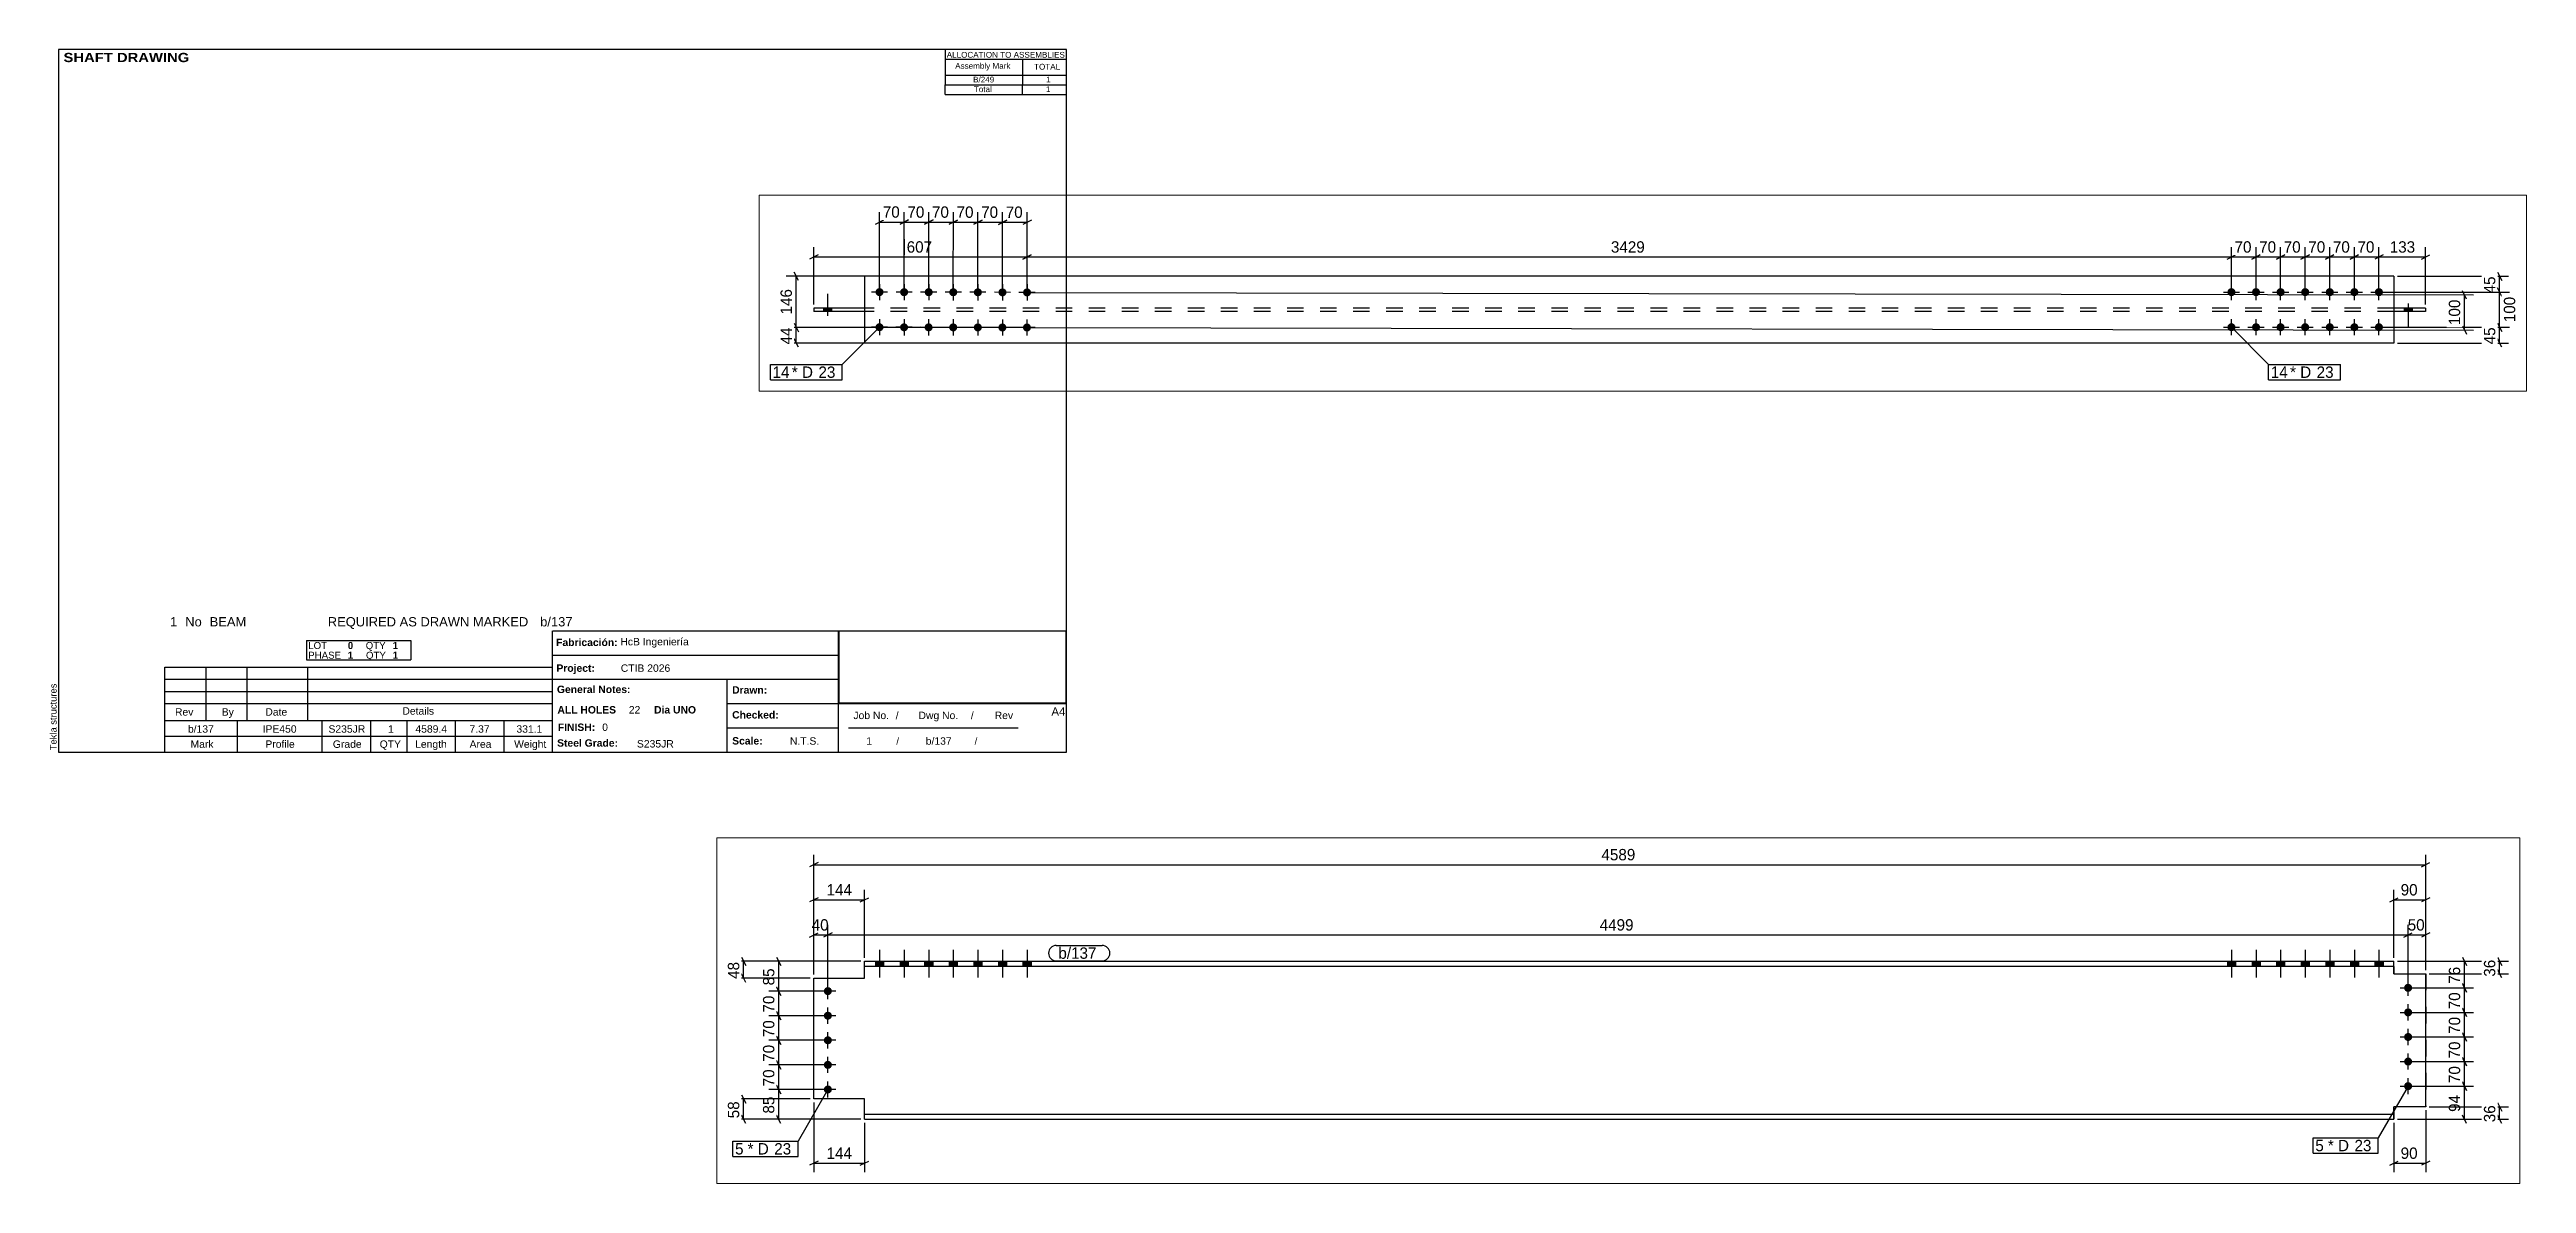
# Paper-space layout 'Layout1' of a CAD drawing. Header units: millimetres. Extents: x 2 to 708, y -118 to 205.
# The model-space entities are those that its viewports show. They can reach past a viewport. Long polylines and large blocks are cut down to what shows.
import ezdxf

# ---------------------------------------------------------------- set-up
doc = ezdxf.new("R2010")
doc.units = ezdxf.units.MM
doc.linetypes.add('DXK_LINE_DOT4', pattern=[0.9408, 0.4704, -0.4704])
doc.layers.add('Viewport layer', color=7, linetype='Continuous', plot=False)
doc.styles.add('Arial', font='ARIAL.TTF', dxfattribs={"height": 0.2})
doc.styles.add('Arial Black', font='ARIBLK.TTF', dxfattribs={"height": 0.2})
doc.styles.add('Arial Bold', font='ARIALBD.TTF', dxfattribs={"height": 0.2})
doc.styles.add('Comic Sans MS', font='COMIC.TTF', dxfattribs={"height": 0.2})

msp = doc.modelspace()

# ---------------------------------------------------------------- hatches: boundary and pattern name
at = {"linetype": 'Continuous'}
for points in [[(10483.8, 618), (10506.8, 618), (10506.8, 632.6), (10483.8, 632.6)], [(10483.9, 618), (10506.9, 618), (10506.9, 632.6), (10483.9, 632.6)], [(10553.8, 618), (10576.8, 618), (10576.8, 632.6), (10553.8, 632.6)], [(10553.9, 618), (10576.9, 618), (10576.9, 632.6), (10553.9, 632.6)], [(10623.8, 618), (10646.8, 618), (10646.8, 632.6), (10623.8, 632.6)], [(10623.9, 618), (10646.9, 618), (10646.9, 632.6), (10623.9, 632.6)], [(10693.8, 618), (10716.8, 618), (10716.8, 632.6), (10693.8, 632.6)], [(10693.9, 618), (10716.9, 618), (10716.9, 632.6), (10693.9, 632.6)], [(10763.8, 618), (10786.8, 618), (10786.8, 632.6), (10763.8, 632.6)], [(10763.9, 618), (10786.9, 618), (10786.9, 632.6), (10763.9, 632.6)], [(10833.8, 618), (10856.8, 618), (10856.8, 632.6), (10833.8, 632.6)], [(10833.9, 618), (10856.9, 618), (10856.9, 632.6), (10833.9, 632.6)], [(10903.8, 618), (10926.8, 618), (10926.8, 632.6), (10903.8, 632.6)], [(10903.9, 618), (10926.9, 618), (10926.9, 632.6), (10903.9, 632.6)], [(14356.2, 632.6), (14333.2, 632.6), (14333.2, 618), (14356.2, 618)], [(14356.2, 632.6), (14333.2, 632.6), (14333.2, 618), (14356.2, 618)], [(14426.2, 632.6), (14403.2, 632.6), (14403.2, 618), (14426.2, 618)], [(14426.2, 632.6), (14403.2, 632.6), (14403.2, 618), (14426.2, 618)], [(14496.2, 632.6), (14473.2, 632.6), (14473.2, 618), (14496.2, 618)], [(14496.2, 632.6), (14473.2, 632.6), (14473.2, 618), (14496.2, 618)], [(14566.2, 632.6), (14543.2, 632.6), (14543.2, 618), (14566.2, 618)], [(14566.2, 632.6), (14543.2, 632.6), (14543.2, 618), (14566.2, 618)], [(14636.2, 632.6), (14613.2, 632.6), (14613.2, 618), (14636.2, 618)], [(14636.2, 632.6), (14613.2, 632.6), (14613.2, 618), (14636.2, 618)], [(14706.2, 632.6), (14683.2, 632.6), (14683.2, 618), (14706.2, 618)], [(14706.2, 632.6), (14683.2, 632.6), (14683.2, 618), (14706.2, 618)], [(14776.2, 632.6), (14753.2, 632.6), (14753.2, 618), (14776.2, 618)], [(14776.2, 632.6), (14753.2, 632.6), (14753.2, 618), (14776.2, 618)], [(14836.2, 557, -1), (14859.2, 557, -1)], [(10336.8, 547.6, -1), (10359.8, 547.6, -1)], [(14836.2, 487, -1), (14859.2, 487, -1)], [(10336.8, 477.6, -1), (10359.8, 477.6, -1)], [(14836.2, 417, -1), (14859.2, 417, -1)], [(10336.8, 407.6, -1), (10359.8, 407.6, -1)], [(14836.2, 347, -1), (14859.2, 347, -1)], [(342.6, 270.6, -1), (342.7, 293.6, -1)], [(412.6, 270.4, -1), (412.7, 293.4, -1)], [(482.6, 270.3, -1), (482.7, 293.3, -1)], [(552.6, 270.2, -1), (552.7, 293.2, -1)], [(622.6, 270.1, -1), (622.7, 293.1, -1)], [(692.6, 269.9, -1), (692.7, 292.9, -1)], [(762.6, 269.8, -1), (762.7, 292.8, -1)], [(4191.9, 293.6, -1), (4191.9, 270.6, -1)], [(4261.9, 293.6, -1), (4261.9, 270.6, -1)], [(4331.9, 293.6, -1), (4331.9, 270.6, -1)], [(4401.9, 293.6, -1), (4401.9, 270.6, -1)], [(4471.9, 293.6, -1), (4471.9, 270.6, -1)], [(4541.9, 293.6, -1), (4541.9, 270.6, -1)], [(4611.9, 293.6, -1), (4611.9, 270.6, -1)], [(10336.8, 337.6, -1), (10359.8, 337.6, -1)], [(14836.2, 277, -1), (14859.2, 277, -1)], [(207, 236.8), (184, 236.8), (184, 227.4), (207, 227.4)], [(207, 236.8), (184, 236.8), (184, 227.4), (207, 227.4)], [(207, 236.8), (184, 236.8), (184, 227.4), (207, 227.4)], [(207, 236.8), (184, 236.8), (184, 227.4), (207, 227.4)], [(207, 236.8), (184, 236.8), (184, 227.4), (207, 227.4)], [(4683.4, 227.4), (4706.4, 227.4), (4706.4, 236.8), (4683.4, 236.8)], [(4683.4, 227.4), (4706.4, 227.4), (4706.4, 236.8), (4683.4, 236.8)], [(4683.4, 227.4), (4706.4, 227.4), (4706.4, 236.8), (4683.4, 236.8)], [(4683.4, 227.4), (4706.4, 227.4), (4706.4, 236.8), (4683.4, 236.8)], [(4683.4, 227.4), (4706.4, 227.4), (4706.4, 236.8), (4683.4, 236.8)], [(10336.8, 267.6, -1), (10359.8, 267.6, -1)], [(342.4, 170.6, -1), (342.5, 193.6, -1)], [(412.4, 170.4, -1), (412.5, 193.4, -1)], [(482.4, 170.3, -1), (482.5, 193.3, -1)], [(552.4, 170.2, -1), (552.5, 193.2, -1)], [(622.4, 170.1, -1), (622.5, 193.1, -1)], [(692.4, 169.9, -1), (692.5, 192.9, -1)], [(762.4, 169.8, -1), (762.5, 192.8, -1)], [(4191.9, 193.6, -1), (4191.9, 170.6, -1)], [(4261.9, 193.6, -1), (4261.9, 170.6, -1)], [(4331.9, 193.6, -1), (4331.9, 170.6, -1)], [(4401.9, 193.6, -1), (4401.9, 170.6, -1)], [(4471.9, 193.6, -1), (4471.9, 170.6, -1)], [(4541.9, 193.6, -1), (4541.9, 170.6, -1)], [(4611.9, 193.6, -1), (4611.9, 170.6, -1)]]:
    msp.add_hatch(color=3, dxfattribs=at).paths.add_polyline_path(points)

# ---------------------------------------------------------------- linework, layer by layer
at = {"color": 8, "linetype": 'Continuous'}
for p, q in [((10320.3, 913.6), (10296.3, 901.6)), ((10308.3, 907.6), (14897.7, 907.6)), ((14885.7, 901.6), (14909.7, 913.6)), ((10320.3, 813.6), (10296.3, 801.6)), ((10308.3, 807.6), (10452.6, 807.6)), ((10440.6, 801.6), (10464.6, 813.6)), ((10452.6, 642.6), (10452.6, 836)), ((14795.4, 801.6), (14819.4, 813.6)), ((14807.4, 807.6), (14897.7, 807.6)), ((14909.7, 813.6), (14885.7, 801.6)), ((10296.3, 701.6), (10320.3, 713.6)), ((10308.3, 594.6), (10308.3, 736)), ((10308.3, 707.6), (10348.3, 707.6)), ((10360.3, 713.6), (10336.3, 701.6)), ((10348.3, 557.6), (10348.3, 736)), ((14835.7, 701.6), (14859.7, 713.6)), ((14847.7, 567), (14847.7, 736)), ((14847.7, 707.6), (14897.7, 707.6)), ((14909.7, 713.6), (14885.7, 701.6)), ((14897.7, 607), (14897.7, 736)), ((10102.3, 644.6), (10114.3, 620.6)), ((10202.3, 644.6), (10214.3, 620.6)), ((15002.3, 644.6), (15014.3, 620.6)), ((15102.3, 644.6), (15114.3, 620.6)), ((10114.3, 572.6), (10102.3, 596.6)), ((10108.3, 584.6), (10108.3, 632.6)), ((10442.6, 632.6), (10179.9, 632.6)), ((10208.3, 547.6), (10208.3, 632.6)), ((14817.4, 632.6), (15033.9, 632.6)), ((15014.3, 545), (15002.3, 569)), ((15008.3, 557), (15008.3, 632.6)), ((15114.3, 585), (15102.3, 609)), ((15108.3, 597), (15108.3, 632.6)), ((342.7, 292.1), (343, 510.1)), ((552.7, 291.7), (553, 509.8)), ((622.7, 291.6), (623, 509.6)), ((692.7, 291.4), (693, 509.5)), ((762.7, 291.3), (763, 509.4)), ((10338.3, 547.6), (10179.9, 547.6)), ((10214.3, 535.6), (10202.3, 559.6)), ((14857.7, 557), (15033.9, 557)), ((15014.3, 475), (15002.3, 499)), ((331, 475.8), (355, 487.7)), ((401, 475.6), (425, 487.6)), ((471, 475.5), (495, 487.5)), ((541, 475.4), (565, 487.3)), ((611, 475.3), (635, 487.2)), ((681, 475.1), (705, 487.1)), ((693, 481.1), (763, 481)), ((775, 487), (751, 475)), ((10338.3, 477.6), (10179.9, 477.6)), ((10214.3, 465.6), (10202.3, 489.6)), ((14857.7, 487), (15033.9, 487)), ((15014.3, 405), (15002.3, 429)), ((167.5, 388.1), (143.5, 376.1)), ((155.5, 246.8), (155.5, 410.5)), ((155.5, 382.1), (762.6, 382.1)), ((774.6, 388.1), (750.6, 376.1)), ((750.6, 376.1), (774.6, 388.1)), ((762.6, 291.3), (762.6, 410.5)), ((762.6, 291.3), (762.6, 410.5)), ((762.6, 382.1), (4191.9, 382.1)), ((4179.9, 376.1), (4203.9, 388.1)), ((4179.9, 376.1), (4203.9, 388.1)), ((4191.9, 292.1), (4191.9, 410.5)), ((4191.9, 292.1), (4191.9, 410.5)), ((4249.9, 376.1), (4273.9, 388.1)), ((4261.9, 292.1), (4261.9, 410.5)), ((4319.9, 376.1), (4343.9, 388.1)), ((4331.9, 292.1), (4331.9, 410.5)), ((4389.9, 376.1), (4413.9, 388.1)), ((4401.9, 292.1), (4401.9, 410.5)), ((4459.9, 376.1), (4483.9, 388.1)), ((4471.9, 292.1), (4471.9, 410.5)), ((4529.9, 376.1), (4553.9, 388.1)), ((4541.9, 292.1), (4541.9, 410.5)), ((4623.9, 388.1), (4599.9, 376.1)), ((4611.9, 292.1), (4611.9, 410.5)), ((4611.9, 382.1), (4744.9, 382.1)), ((4732.9, 376.1), (4756.9, 388.1)), ((4744.9, 246.8), (4744.9, 410.5)), ((10338.3, 407.6), (10179.9, 407.6)), ((10214.3, 395.6), (10202.3, 419.6)), ((14857.7, 417), (15033.9, 417)), ((15014.3, 335), (15002.3, 359)), ((752.5, 327.1), (77.1, 327.1)), ((111.5, 315.1), (99.5, 339.1)), ((105.5, 181.3), (105.5, 327.1)), ((4664.6, 327.1), (4981.1, 327.1)), ((4861.5, 262), (4849.6, 286)), ((4949.5, 339.1), (4961.5, 315.1)), ((4961.5, 270.1), (4949.5, 294.1)), ((4955.5, 282.1), (4955.5, 327.1)), ((10338.3, 337.6), (10179.9, 337.6)), ((10214.3, 325.6), (10202.3, 349.6)), ((14857.7, 347), (15033.9, 347)), ((15014.3, 265), (15002.3, 289)), ((4621.9, 282.1), (4981.1, 282.1)), ((4855.4, 174), (4855.6, 274)), ((10102.3, 252.6), (10114.3, 228.6)), ((10108.3, 182.6), (10108.3, 240.6)), ((10338.3, 267.6), (10179.9, 267.6)), ((10214.3, 255.6), (10202.3, 279.6)), ((10308.3, 230.6), (10308.3, 32)), ((14857.7, 277), (15033.9, 277)), ((15102.3, 230.2), (15114.3, 206.2)), ((15108.3, 182.6), (15108.3, 218.2)), ((752.5, 181.3), (77.1, 181.3)), ((99.5, 193.3), (111.5, 169.3)), ((111.5, 125.1), (99.5, 149.1)), ((4621.9, 182.1), (4983.9, 182.1)), ((4849.4, 186), (4861.4, 162)), ((4949.5, 194.1), (4961.5, 170.1)), ((4961.5, 125.1), (4949.5, 149.1)), ((10114.3, 170.6), (10102.3, 194.6)), ((10442.6, 182.6), (10179.9, 182.6)), ((10214.3, 170.6), (10202.3, 194.6)), ((10452.6, 172.6), (10452.6, 32)), ((14807.4, 172.6), (14807.4, 32)), ((14817.4, 182.6), (15033.9, 182.6)), ((14897.7, 208.2), (14897.7, 32)), ((15014.3, 170.6), (15002.3, 194.6)), ((15114.3, 170.6), (15102.3, 194.6)), ((752.5, 137.1), (77.1, 137.1)), ((4664.6, 137.1), (4981.1, 137.1)), ((10320.3, 63.6), (10296.3, 51.6)), ((10308.3, 57.6), (10452.6, 57.6)), ((10440.6, 51.6), (10464.6, 63.6)), ((14795.4, 51.6), (14819.4, 63.6)), ((14807.4, 57.6), (14897.7, 57.6)), ((14909.7, 63.6), (14885.7, 51.6))]:
    msp.add_line(p, q, dxfattribs=at)
at = {"color": 3, "linetype": 'Continuous'}
for p, q in [((10495.3, 664.8), (10495.3, 586.6)), ((10495.4, 664.8), (10495.4, 586.6)), ((10565.3, 664.8), (10565.3, 586.6)), ((10565.4, 664.8), (10565.4, 586.6)), ((10635.3, 664.8), (10635.3, 586.6)), ((10635.4, 664.8), (10635.4, 586.6)), ((10705.3, 664.8), (10705.3, 586.6)), ((10705.4, 664.8), (10705.4, 586.6)), ((10775.3, 664.8), (10775.3, 586.6)), ((10775.4, 664.8), (10775.4, 586.6)), ((10845.3, 664.8), (10845.3, 586.6)), ((10845.4, 664.8), (10845.4, 586.6)), ((10915.3, 664.8), (10915.3, 586.6)), ((10915.4, 664.8), (10915.4, 586.6)), ((14344.7, 664.8), (14344.7, 586.6)), ((14344.7, 664.8), (14344.7, 586.6)), ((14414.7, 664.8), (14414.7, 586.6)), ((14414.7, 664.8), (14414.7, 586.6)), ((14484.7, 664.8), (14484.7, 586.6)), ((14484.7, 664.8), (14484.7, 586.6)), ((14554.7, 664.8), (14554.7, 586.6)), ((14554.7, 664.8), (14554.7, 586.6)), ((14624.7, 664.8), (14624.7, 586.6)), ((14624.7, 664.8), (14624.7, 586.6)), ((14694.7, 664.8), (14694.7, 586.6)), ((14694.7, 664.8), (14694.7, 586.6)), ((14764.7, 664.8), (14764.7, 586.6)), ((14764.7, 664.8), (14764.7, 586.6)), ((10348.3, 524.6), (10348.3, 570.6)), ((10483.8, 632.6), (10483.8, 618)), ((10483.9, 632.6), (10483.9, 618)), ((10506.8, 632.6), (10506.8, 618)), ((10506.9, 632.6), (10506.9, 618)), ((10553.8, 632.6), (10553.8, 618)), ((10553.9, 632.6), (10553.9, 618)), ((10576.8, 632.6), (10576.8, 618)), ((10576.9, 632.6), (10576.9, 618)), ((10623.8, 632.6), (10623.8, 618)), ((10623.9, 632.6), (10623.9, 618)), ((10646.8, 632.6), (10646.8, 618)), ((10646.9, 632.6), (10646.9, 618)), ((10693.8, 632.6), (10693.8, 618)), ((10693.9, 632.6), (10693.9, 618)), ((10716.8, 632.6), (10716.8, 618)), ((10716.9, 632.6), (10716.9, 618)), ((10763.8, 632.6), (10763.8, 618)), ((10763.9, 632.6), (10763.9, 618)), ((10786.8, 632.6), (10786.8, 618)), ((10786.9, 632.6), (10786.9, 618)), ((10833.8, 632.6), (10833.8, 618)), ((10833.9, 632.6), (10833.9, 618)), ((10856.8, 632.6), (10856.8, 618)), ((10856.9, 632.6), (10856.9, 618)), ((10903.8, 632.6), (10903.8, 618)), ((10903.9, 632.6), (10903.9, 618)), ((10926.8, 632.6), (10926.8, 618)), ((10926.9, 632.6), (10926.9, 618)), ((14333.2, 632.6), (14333.2, 618)), ((14333.2, 632.6), (14333.2, 618)), ((14356.2, 632.6), (14356.2, 618)), ((14356.2, 632.6), (14356.2, 618)), ((14403.2, 632.6), (14403.2, 618)), ((14403.2, 632.6), (14403.2, 618)), ((14426.2, 632.6), (14426.2, 618)), ((14426.2, 632.6), (14426.2, 618)), ((14473.2, 632.6), (14473.2, 618)), ((14473.2, 632.6), (14473.2, 618)), ((14496.2, 632.6), (14496.2, 618)), ((14496.2, 632.6), (14496.2, 618)), ((14543.2, 632.6), (14543.2, 618)), ((14543.2, 632.6), (14543.2, 618)), ((14566.2, 632.6), (14566.2, 618)), ((14566.2, 632.6), (14566.2, 618)), ((14613.2, 632.6), (14613.2, 618)), ((14613.2, 632.6), (14613.2, 618)), ((14636.2, 632.6), (14636.2, 618)), ((14636.2, 632.6), (14636.2, 618)), ((14683.2, 632.6), (14683.2, 618)), ((14683.2, 632.6), (14683.2, 618)), ((14706.2, 632.6), (14706.2, 618)), ((14706.2, 632.6), (14706.2, 618)), ((14753.2, 632.6), (14753.2, 618)), ((14753.2, 632.6), (14753.2, 618)), ((14776.2, 632.6), (14776.2, 618)), ((14776.2, 632.6), (14776.2, 618)), ((14847.7, 534), (14847.7, 580)), ((10371.3, 547.6), (10325.3, 547.6)), ((10348.3, 454.6), (10348.3, 500.6)), ((14824.7, 557), (14870.7, 557)), ((14847.7, 464), (14847.7, 510)), ((10371.3, 477.6), (10325.3, 477.6)), ((10348.3, 384.6), (10348.3, 430.6)), ((14824.7, 487), (14870.7, 487)), ((14847.7, 394), (14847.7, 440)), ((10371.3, 407.6), (10325.3, 407.6)), ((10348.3, 314.6), (10348.3, 360.6)), ((14824.7, 417), (14870.7, 417)), ((14847.7, 324), (14847.7, 370)), ((365.6, 282), (319.6, 282.1)), ((342.7, 305.1), (342.6, 259.1)), ((412.7, 304.9), (412.6, 258.9)), ((482.7, 304.8), (482.6, 258.8)), ((552.7, 304.7), (552.6, 258.7)), ((622.7, 304.6), (622.6, 258.6)), ((692.7, 304.4), (692.6, 258.4)), ((762.7, 304.3), (762.6, 258.3)), ((4191.9, 259.1), (4191.9, 305.1)), ((4261.9, 259.1), (4261.9, 305.1)), ((4331.9, 259.1), (4331.9, 305.1)), ((4401.9, 259.1), (4401.9, 305.1)), ((4471.9, 259.1), (4471.9, 305.1)), ((4541.9, 259.1), (4541.9, 305.1)), ((4611.9, 259.1), (4611.9, 305.1)), ((10371.3, 337.6), (10325.3, 337.6)), ((10348.3, 244.6), (10348.3, 290.6)), ((14824.7, 347), (14870.7, 347)), ((14847.7, 254), (14847.7, 300)), ((184, 227.4), (184, 236.8)), ((184, 227.4), (184, 236.8)), ((184, 227.4), (184, 236.8)), ((184, 227.4), (184, 236.8)), ((184, 227.4), (184, 236.8)), ((195.5, 214.2), (195.5, 277.4)), ((195.5, 214.2), (195.5, 277.4)), ((195.5, 214.2), (195.5, 277.4)), ((195.5, 214.2), (195.5, 277.4)), ((195.5, 214.2), (195.5, 277.4)), ((207, 227.4), (207, 236.8)), ((207, 227.4), (207, 236.8)), ((207, 227.4), (207, 236.8)), ((207, 227.4), (207, 236.8)), ((207, 227.4), (207, 236.8)), ((435.6, 281.9), (389.6, 282)), ((505.6, 281.8), (459.6, 281.9)), ((575.6, 281.7), (529.6, 281.7)), ((645.6, 281.5), (599.6, 281.6)), ((715.6, 281.4), (669.6, 281.5)), ((785.6, 281.3), (739.6, 281.4)), ((4168.9, 282.1), (4214.9, 282.1)), ((4238.9, 282.1), (4284.9, 282.1)), ((4308.9, 282.1), (4354.9, 282.1)), ((4378.9, 282.1), (4424.9, 282.1)), ((4448.9, 282.1), (4494.9, 282.1)), ((4518.9, 282.1), (4564.9, 282.1)), ((4588.9, 282.1), (4634.9, 282.1)), ((4683.4, 236.8), (4683.4, 227.4)), ((4683.4, 236.8), (4683.4, 227.4)), ((4683.4, 236.8), (4683.4, 227.4)), ((4683.4, 236.8), (4683.4, 227.4)), ((4683.4, 236.8), (4683.4, 227.4)), ((4694.9, 250), (4694.9, 181.8)), ((4694.9, 250), (4694.9, 181.8)), ((4694.9, 250), (4694.9, 181.8)), ((4694.9, 250), (4694.9, 181.8)), ((4694.9, 250), (4694.9, 181.8)), ((4706.4, 236.8), (4706.4, 227.4)), ((4706.4, 236.8), (4706.4, 227.4)), ((4706.4, 236.8), (4706.4, 227.4)), ((4706.4, 236.8), (4706.4, 227.4)), ((4706.4, 236.8), (4706.4, 227.4)), ((10371.3, 267.6), (10325.3, 267.6)), ((14824.7, 277), (14870.7, 277)), ((365.5, 182), (319.5, 182.1)), ((342.5, 205.1), (342.4, 159.1)), ((435.5, 181.9), (389.5, 182)), ((412.5, 204.9), (412.4, 158.9)), ((505.5, 181.8), (459.5, 181.9)), ((482.5, 204.8), (482.4, 158.8)), ((575.5, 181.7), (529.5, 181.7)), ((552.5, 204.7), (552.4, 158.7)), ((645.5, 181.5), (599.5, 181.6)), ((622.5, 204.6), (622.4, 158.6)), ((715.5, 181.4), (669.5, 181.5)), ((692.5, 204.4), (692.4, 158.4)), ((785.5, 181.3), (739.5, 181.4)), ((762.5, 204.3), (762.4, 158.3)), ((4168.9, 182.1), (4214.9, 182.1)), ((4191.9, 159.1), (4191.9, 205.1)), ((4238.9, 182.1), (4284.9, 182.1)), ((4261.9, 159.1), (4261.9, 205.1)), ((4308.9, 182.1), (4354.9, 182.1)), ((4331.9, 159.1), (4331.9, 205.1)), ((4378.9, 182.1), (4424.9, 182.1)), ((4401.9, 159.1), (4401.9, 205.1)), ((4448.9, 182.1), (4494.9, 182.1)), ((4471.9, 159.1), (4471.9, 205.1)), ((4518.9, 182.1), (4564.9, 182.1)), ((4541.9, 159.1), (4541.9, 205.1)), ((4588.9, 182.1), (4634.9, 182.1)), ((4611.9, 159.1), (4611.9, 205.1))]:
    msp.add_line(p, q, dxfattribs=at)
at = {"color": 7, "linetype": 'Continuous'}
for p, q in [((10308.3, 240.6), (10308.3, 584.6)), ((10308.3, 584.6), (10452.6, 584.6)), ((10452.6, 618), (10452.6, 632.6)), ((10452.6, 632.6), (14807.4, 632.6)), ((10452.6, 584.6), (10452.6, 618)), ((14807.4, 618), (10452.6, 618)), ((14807.4, 618), (14807.4, 632.6)), ((14807.4, 597), (14807.4, 618)), ((14807.4, 618), (14807.4, 618)), ((14807.4, 597), (14897.7, 597)), ((14897.7, 218.2), (14897.7, 597)), ((4654.6, 327.1), (299.8, 327.1)), ((299.8, 327.1), (299.8, 137.1)), ((4654.6, 327.1), (4654.6, 137.1)), ((155.5, 236.8), (155.5, 227.4)), ((299.8, 236.8), (155.5, 236.8)), ((299.8, 227.4), (155.5, 227.4)), ((4744.9, 236.8), (4654.6, 236.8)), ((4744.9, 227.4), (4654.6, 227.4)), ((4744.9, 236.8), (4744.9, 227.4)), ((10452.6, 240.6), (10308.3, 240.6)), ((10452.6, 197.2), (10452.6, 240.6)), ((14807.4, 197.2), (14807.4, 218.2)), ((14897.7, 218.2), (14807.4, 218.2)), ((10452.6, 182.6), (10452.6, 197.2)), ((10452.6, 197.2), (14807.4, 197.2)), ((10452.6, 182.6), (14807.4, 182.6)), ((14807.4, 182.6), (14807.4, 197.2)), ((14807.4, 182.6), (14807.4, 182.6)), ((4654.6, 137.1), (299.8, 137.1))]:
    msp.add_line(p, q, dxfattribs=at)
at = {"color": 7, "linetype": 'DXK_LINE_DOT4'}
for p, q in [((10308.3, 240.6), (10308.3, 584.6)), ((10452.6, 618), (10452.6, 632.6)), ((10452.6, 584.6), (10452.6, 618)), ((14807.4, 618), (14807.4, 632.6)), ((14807.4, 618), (14807.4, 597)), ((14807.4, 618), (14807.4, 618)), ((14807.4, 618), (14807.4, 618)), ((14807.4, 618), (14807.4, 618)), ((14897.7, 597), (14897.7, 218.2)), ((4654.6, 236.8), (299.8, 236.8)), ((4654.6, 227.4), (299.8, 227.4)), ((10452.6, 197.2), (10452.6, 240.6)), ((14807.4, 218.2), (14807.4, 197.2)), ((10452.6, 182.6), (10452.6, 197.2)), ((14807.4, 197.2), (14807.4, 197.2)), ((14807.4, 197.2), (14807.4, 182.6)), ((14807.4, 182.6), (14807.4, 182.6))]:
    msp.add_line(p, q, dxfattribs=at)

# ---------------------------------------------------------------- wipeouts: each hides what was drawn before it
at = {"color": 0}
for points in [[(10110.2, 82.4), (10110.2, 114.4), (10084.1, 114.4), (10084.1, 82.4)], [(14609.6, 91.8), (14609.6, 123.8), (14583.5, 123.8), (14583.5, 91.8)], [(83.3, 38), (83.3, 70), (38, 70), (38, 38)], [(4349.2, 38), (4349.2, 70), (4303.9, 70), (4303.9, 38)]]:
    msp.add_wipeout(points, dxfattribs=at)

# ---------------------------------------------------------------- next in the draw order: wipeouts: each hides what was drawn before it
for points in [[(12661.5, 913.6), (12661.5, 958.4), (12544.5, 958.4), (12544.5, 913.6)], [(10360.7, 713.6), (10360.7, 758.4), (10295.8, 758.4), (10295.8, 713.6)], [(14905.2, 713.6), (14905.2, 758.4), (14840.2, 758.4), (14840.2, 713.6)], [(11123.1, 639.6), (11123.1, 671.6), (11004.6, 671.6), (11004.6, 639.6)], [(10202.3, 622.6), (10157.5, 622.6), (10157.5, 557.6), (10202.3, 557.6)], [(15002.3, 627.3), (14957.5, 627.3), (14957.5, 562.3), (15002.3, 562.3)], [(760.5, 487), (760.5, 531.8), (695.6, 531.9), (695.5, 487.1)], [(504.6, 388.1), (504.6, 432.9), (413.6, 432.9), (413.6, 388.1)], [(2535.8, 388.1), (2535.8, 432.9), (2418.7, 432.9), (2418.7, 388.1)], [(4720.4, 388.1), (4720.4, 432.9), (4636.3, 432.9), (4636.3, 388.1)], [(99.5, 296.3), (54.7, 296.3), (54.7, 212.1), (99.5, 212.1)], [(4949.5, 337), (4904.7, 337), (4904.7, 272.1), (4949.5, 272.1)], [(10110.2, 82.4), (10110.2, 114.4), (10084.1, 114.4), (10084.1, 82.4)], [(10422.5, 63.6), (10422.5, 108.4), (10338.3, 108.4), (10338.3, 63.6)], [(14609.6, 91.8), (14609.6, 123.8), (14583.5, 123.8), (14583.5, 91.8)], [(14885, 63.6), (14885, 108.4), (14820.1, 108.4), (14820.1, 63.6)], [(83.3, 38), (83.3, 70), (38, 70), (38, 38)], [(4349.2, 38), (4349.2, 70), (4303.9, 70), (4303.9, 38)]]:
    msp.add_wipeout(points, dxfattribs=at)

# ---------------------------------------------------------------- next in the draw order: linework, layer by layer
at = {"color": 8, "linetype": 'Continuous'}
for p, q in [((10308.3, 594.6), (10308.3, 836)), ((14807.4, 642.6), (14807.4, 836)), ((14897.7, 607), (14897.7, 836)), ((10360.3, 713.6), (10336.3, 701.6)), ((10348.3, 557.6), (10348.3, 736)), ((10348.3, 707.6), (14847.7, 707.6)), ((14835.7, 701.6), (14859.7, 713.6)), ((14847.7, 567), (14847.7, 736)), ((10442.6, 632.6), (10079.9, 632.6)), ((10298.3, 584.6), (10079.9, 584.6)), ((14817.4, 632.6), (15133.9, 632.6)), ((14907.7, 597), (15133.9, 597)), ((15002.3, 569), (15014.3, 545)), ((412.7, 291.9), (413, 510)), ((482.7, 291.8), (483, 509.9)), ((692.7, 291.4), (693, 509.5)), ((10338.3, 547.6), (10179.9, 547.6)), ((10202.3, 559.6), (10214.3, 535.6)), ((10208.3, 477.6), (10208.3, 547.6)), ((14857.7, 557), (15033.9, 557)), ((15008.3, 487), (15008.3, 557)), ((623, 481.2), (693, 481.1)), ((705, 487.1), (681, 475.1)), ((4541.9, 382.1), (4611.9, 382.1)), ((4623.9, 388.1), (4599.9, 376.1)), ((4611.9, 292.1), (4611.9, 410.5)), ((4961.5, 270.1), (4949.5, 294.1)), ((772.6, 281.3), (4881.2, 274)), ((4621.9, 282.1), (4983.9, 282.1)), ((4955.5, 182.1), (4955.5, 282.1)), ((752.5, 181.3), (77.1, 181.3)), ((99.5, 193.3), (111.5, 169.3)), ((105.5, 137.1), (105.5, 181.3))]:
    msp.add_line(p, q, dxfattribs=at)
at = {"color": 7, "linetype": 'Continuous'}
for p, q in [((4191.9, 182.1), (4297.9, 76)), ((32, 32), (32, 76)), ((4297.9, 32), (4297.9, 76)), ((10078.1, 76.4), (10078.1, 120.4)), ((14577.5, 85.8), (14577.5, 129.8))]:
    msp.add_line(p, q, dxfattribs=at)

# ---------------------------------------------------------------- next in the draw order: texts
at = {"color": 3, "style": 'Comic Sans MS'}
for s, p in [('4589', (12550.9, 920)), ('40', (10302.2, 720)), ('50', (14846.6, 720)), ('607', (420, 394.5)), ('3429', (2425.1, 394.5)), ('133', (4642.7, 394.5)), ('144', (10344.7, 70)), ('90', (14826.5, 70))]:
    msp.add_text(s, height=32.38, dxfattribs=at).set_placement(p)
for s, rotation, p in [('85', 90.00021, (10195.9, 564)), ('76', 90.00021, (14995.9, 568.7)), ('70', -0.10313, (702, 493.5)), ('146', 90.00021, (93.1, 218.5)), ('45', 90.00021, (4943.1, 278.5))]:
    msp.add_text(s, height=32.38, rotation=rotation, dxfattribs=at).set_placement(p)

# ---------------------------------------------------------------- next in the draw order: wipeouts: each hides what was drawn before it
at = {"color": 0}
for points in [[(11123.1, 639.6), (11123.1, 671.6), (11004.6, 671.6), (11004.6, 639.6)], [(10186, 82.4), (10186, 114.4), (10119.8, 114.4), (10119.8, 82.4)], [(14685.4, 91.8), (14685.4, 123.8), (14619.2, 123.8), (14619.2, 91.8)], [(159.1, 38), (159.1, 70), (92.9, 70), (92.9, 38)], [(4425, 38), (4425, 70), (4358.8, 70), (4358.8, 38)]]:
    msp.add_wipeout(points, dxfattribs=at)

# ---------------------------------------------------------------- next in the draw order: linework, layer by layer
at = {"color": 7, "linetype": 'Continuous'}
for p, q in [((10998.6, 677.6), (11129.1, 677.6)), ((10998.6, 633.6), (11129.1, 633.6))]:
    msp.add_line(p, q, dxfattribs=at)
for centre, start, end in [((10998.6, 655.6), 90, 270), ((11129.1, 655.6), 270, 90)]:
    msp.add_arc(centre, 22, start, end, dxfattribs=at)

# ---------------------------------------------------------------- next in the draw order: texts
at = {"color": 3, "style": 'Comic Sans MS'}
msp.add_text('b/137', height=32.38, dxfattribs=at).set_placement((11004.6, 639.6))

# ---------------------------------------------------------------- next in the draw order: wipeouts: each hides what was drawn before it
at = {"color": 0}
for points in [[(10422.5, 813.6), (10422.5, 858.4), (10338.3, 858.4), (10338.3, 813.6)], [(14885, 813.6), (14885, 858.4), (14820.1, 858.4), (14820.1, 813.6)], [(12656.5, 713.6), (12656.5, 758.4), (12539.5, 758.4), (12539.5, 713.6)], [(10102.3, 641.1), (10057.5, 641.1), (10057.5, 576.1), (10102.3, 576.1)], [(15102.3, 647.3), (15057.5, 647.3), (15057.5, 582.3), (15102.3, 582.3)], [(690.5, 487.1), (690.5, 531.9), (625.6, 532), (625.5, 487.2)], [(10202.3, 545.1), (10157.5, 545.1), (10157.5, 480.1), (10202.3, 480.1)], [(15002.3, 554.5), (14957.5, 554.5), (14957.5, 489.5), (15002.3, 489.5)], [(4609.3, 388.1), (4609.3, 432.9), (4544.4, 432.9), (4544.4, 388.1)], [(5006.3, 274.1), (4961.5, 274.1), (4961.5, 190), (5006.3, 190)], [(99.5, 191.7), (54.7, 191.7), (54.7, 126.7), (99.5, 126.7)], [(10186, 82.4), (10186, 114.4), (10119.8, 114.4), (10119.8, 82.4)], [(14685.4, 91.8), (14685.4, 123.8), (14619.2, 123.8), (14619.2, 91.8)], [(159.1, 38), (159.1, 70), (92.9, 70), (92.9, 38)], [(4425, 38), (4425, 70), (4358.8, 70), (4358.8, 38)]]:
    msp.add_wipeout(points, dxfattribs=at)

# ---------------------------------------------------------------- next in the draw order: linework, layer by layer
at = {"color": 8, "linetype": 'Continuous'}
for p, q in [((10308.3, 594.6), (10308.3, 936)), ((14897.7, 607), (14897.7, 936)), ((622.7, 291.6), (623, 509.6)), ((15002.3, 499), (15014.3, 475)), ((553, 481.4), (623, 481.2)), ((635, 487.2), (611, 475.3)), ((10338.3, 477.6), (10179.9, 477.6)), ((10202.3, 489.6), (10214.3, 465.6)), ((10208.3, 407.6), (10208.3, 477.6)), ((14857.7, 487), (15033.9, 487)), ((15008.3, 417), (15008.3, 487)), ((4471.9, 382.1), (4541.9, 382.1)), ((4553.9, 388.1), (4529.9, 376.1)), ((4541.9, 292.1), (4541.9, 410.5)), ((4621.9, 182.1), (4981.1, 182.1)), ((4949.5, 194.1), (4961.5, 170.1)), ((4955.5, 137.1), (4955.5, 182.1))]:
    msp.add_line(p, q, dxfattribs=at)

# ---------------------------------------------------------------- next in the draw order: texts
at = {"color": 3, "style": 'Comic Sans MS'}
for s, height, p in [('144', 32.38, (10344.7, 820)), ('90', 32.38, (14826.5, 820)), ('4499', 32.38, (12545.9, 720)), ('70', 32.38, (4550.8, 394.5)), ('5', 32.4, (10084.1, 82.4)), ('5', 32.4, (14583.5, 91.8)), ('14', 32.38, (38, 38)), ('14', 32.38, (4303.9, 38))]:
    msp.add_text(s, height=height, dxfattribs=at).set_placement(p)
for s, rotation, p in [('36', 90.00021, (15095.9, 588.7)), ('48', 90.00021, (10095.9, 582.5)), ('70', -0.10313, (632, 493.6)), ('70', 90.00021, (10195.9, 486.5)), ('70', 90.00021, (14995.9, 495.9)), ('100', 90.00021, (4999.9, 196.4)), ('44', 90.00021, (93.1, 133.1))]:
    msp.add_text(s, height=32.38, rotation=rotation, dxfattribs=at).set_placement(p)

# ---------------------------------------------------------------- next in the draw order: wipeouts: each hides what was drawn before it
at = {"color": 0}
for points in [[(10247.7, 82.4), (10247.7, 114.4), (10195.6, 114.4), (10195.6, 82.4)], [(14747.1, 91.8), (14747.1, 123.8), (14695, 123.8), (14695, 91.8)], [(220.8, 38), (220.8, 70), (168.7, 70), (168.7, 38)], [(4486.7, 38), (4486.7, 70), (4434.6, 70), (4434.6, 38)]]:
    msp.add_wipeout(points, dxfattribs=at)

# ---------------------------------------------------------------- next in the draw order: wipeouts: each hides what was drawn before it
for points in [[(620.5, 487.2), (620.5, 532), (555.6, 532.2), (555.5, 487.4)], [(4539.3, 388.1), (4539.3, 432.9), (4474.4, 432.9), (4474.4, 388.1)], [(10202.3, 475.1), (10157.5, 475.1), (10157.5, 410.1), (10202.3, 410.1)], [(15002.3, 484.5), (14957.5, 484.5), (14957.5, 419.5), (15002.3, 419.5)], [(4949.5, 192), (4904.7, 192), (4904.7, 127.1), (4949.5, 127.1)], [(10247.7, 82.4), (10247.7, 114.4), (10195.6, 114.4), (10195.6, 82.4)], [(14747.1, 91.8), (14747.1, 123.8), (14695, 123.8), (14695, 91.8)], [(220.8, 38), (220.8, 70), (168.7, 70), (168.7, 38)], [(4486.7, 38), (4486.7, 70), (4434.6, 70), (4434.6, 38)]]:
    msp.add_wipeout(points, dxfattribs=at)

# ---------------------------------------------------------------- next in the draw order: linework, layer by layer
at = {"color": 8, "linetype": 'Continuous'}
for p, q in [((552.7, 291.7), (553, 509.8)), ((483, 481.5), (553, 481.4)), ((565, 487.3), (541, 475.4)), ((15002.3, 429), (15014.3, 405)), ((4401.9, 382.1), (4471.9, 382.1)), ((4483.9, 388.1), (4459.9, 376.1)), ((4471.9, 292.1), (4471.9, 410.5)), ((10338.3, 407.6), (10179.9, 407.6)), ((10202.3, 419.6), (10214.3, 395.6)), ((10208.3, 337.6), (10208.3, 407.6)), ((14857.7, 417), (15033.9, 417)), ((15008.3, 347), (15008.3, 417)), ((772.5, 181.3), (4881, 174))]:
    msp.add_line(p, q, dxfattribs=at)
at = {"color": 7, "linetype": 'Continuous'}
for p, q in [((10348.3, 267.6), (10263.3, 120.4)), ((14847.7, 277), (14762.7, 129.8)), ((342.5, 182.1), (236.4, 76)), ((32, 76), (236.4, 76)), ((236.4, 32), (236.4, 76)), ((4297.9, 76), (4502.3, 76)), ((4502.3, 32), (4502.3, 76)), ((10078.1, 120.4), (10263.3, 120.4)), ((10078.1, 76.4), (10263.3, 76.4)), ((10263.3, 76.4), (10263.3, 120.4)), ((14577.5, 129.8), (14762.7, 129.8)), ((14577.5, 85.8), (14762.7, 85.8)), ((14762.7, 85.8), (14762.7, 129.8)), ((32, 32), (236.4, 32)), ((4297.9, 32), (4502.3, 32))]:
    msp.add_line(p, q, dxfattribs=at)

# ---------------------------------------------------------------- next in the draw order: texts
at = {"color": 3, "style": 'Comic Sans MS'}
for s, rotation, p in [('70', -0.10313, (562, 493.7)), ('70', 90.00021, (10195.9, 416.5)), ('70', 90.00021, (14995.9, 425.9)), ('45', 90.00021, (4943.1, 133.5))]:
    msp.add_text(s, height=32.38, rotation=rotation, dxfattribs=at).set_placement(p)
for s, p in [('70', (4480.8, 394.5)), ('23', (168.7, 38)), ('23', (4434.6, 38)), ('* D', (10119.8, 82.4)), ('23', (10195.6, 82.4)), ('* D', (14619.2, 91.8)), ('23', (14695, 91.8)), ('* D', (92.9, 38)), ('* D', (4358.8, 38))]:
    msp.add_text(s, height=32.38, dxfattribs=at).set_placement(p)

# ---------------------------------------------------------------- next in the draw order: wipeouts: each hides what was drawn before it
at = {"color": 0}
for points in [[(550.5, 487.4), (550.5, 532.2), (485.6, 532.3), (485.5, 487.5)], [(4469.3, 388.1), (4469.3, 432.9), (4404.4, 432.9), (4404.4, 388.1)], [(10202.3, 405.1), (10157.5, 405.1), (10157.5, 340.1), (10202.3, 340.1)], [(15002.3, 414.5), (14957.5, 414.5), (14957.5, 349.5), (15002.3, 349.5)], [(4849.5, 266.1), (4804.7, 266.2), (4804.6, 182), (4849.4, 181.9)]]:
    msp.add_wipeout(points, dxfattribs=at)

# ---------------------------------------------------------------- next in the draw order: linework, layer by layer
at = {"color": 8, "linetype": 'Continuous'}
for p, q in [((482.7, 291.8), (483, 509.9)), ((413, 481.6), (483, 481.5)), ((495, 487.5), (471, 475.5)), ((4331.9, 382.1), (4401.9, 382.1)), ((4413.9, 388.1), (4389.9, 376.1)), ((4401.9, 292.1), (4401.9, 410.5)), ((15002.3, 359), (15014.3, 335)), ((10338.3, 337.6), (10179.9, 337.6)), ((10202.3, 349.6), (10214.3, 325.6)), ((10208.3, 267.6), (10208.3, 337.6)), ((14857.7, 347), (15033.9, 347)), ((15008.3, 277), (15008.3, 347))]:
    msp.add_line(p, q, dxfattribs=at)

# ---------------------------------------------------------------- next in the draw order: texts
at = {"color": 3, "style": 'Comic Sans MS'}
for s, rotation, p in [('70', -0.10313, (492, 493.9)), ('70', 90.00021, (10195.9, 346.5)), ('70', 90.00021, (14995.9, 355.9)), ('100', 89.89708, (4843, 188.4))]:
    msp.add_text(s, height=32.38, rotation=rotation, dxfattribs=at).set_placement(p)
msp.add_text('70', height=32.38, dxfattribs=at).set_placement((4410.8, 394.5))

# ---------------------------------------------------------------- next in the draw order: wipeouts: each hides what was drawn before it
at = {"color": 0}
for points in [[(480.5, 487.5), (480.5, 532.3), (415.6, 532.4), (415.5, 487.6)], [(4399.3, 388.1), (4399.3, 432.9), (4334.4, 432.9), (4334.4, 388.1)], [(10202.3, 335.1), (10157.5, 335.1), (10157.5, 270.1), (10202.3, 270.1)], [(15002.3, 344.5), (14957.5, 344.5), (14957.5, 279.5), (15002.3, 279.5)]]:
    msp.add_wipeout(points, dxfattribs=at)

# ---------------------------------------------------------------- next in the draw order: linework, layer by layer
at = {"color": 8, "linetype": 'Continuous'}
for p, q in [((412.7, 291.9), (413, 510)), ((343, 481.7), (413, 481.6)), ((425, 487.6), (401, 475.6)), ((4261.9, 382.1), (4331.9, 382.1)), ((4343.9, 388.1), (4319.9, 376.1)), ((4331.9, 292.1), (4331.9, 410.5)), ((15002.3, 289), (15014.3, 265)), ((10338.3, 267.6), (10179.9, 267.6)), ((10202.3, 279.6), (10214.3, 255.6)), ((10208.3, 182.6), (10208.3, 267.6)), ((14857.7, 277), (15033.9, 277)), ((15008.3, 182.6), (15008.3, 277))]:
    msp.add_line(p, q, dxfattribs=at)

# ---------------------------------------------------------------- next in the draw order: texts
at = {"color": 3, "style": 'Comic Sans MS'}
for rotation, p in [(-0.10313, (422, 494)), (90.00021, (10195.9, 276.5)), (90.00021, (14995.9, 285.9))]:
    msp.add_text('70', height=32.38, rotation=rotation, dxfattribs=at).set_placement(p)
msp.add_text('70', height=32.38, dxfattribs=at).set_placement((4340.8, 394.5))

# ---------------------------------------------------------------- next in the draw order: wipeouts: each hides what was drawn before it
at = {"color": 0}
for points in [[(410.5, 487.6), (410.5, 532.4), (345.6, 532.5), (345.5, 487.7)], [(4329.3, 388.1), (4329.3, 432.9), (4264.4, 432.9), (4264.4, 388.1)], [(10202.3, 257.6), (10157.5, 257.6), (10157.5, 192.6), (10202.3, 192.6)], [(15002.3, 262.3), (14957.5, 262.3), (14957.5, 197.3), (15002.3, 197.3)]]:
    msp.add_wipeout(points, dxfattribs=at)

# ---------------------------------------------------------------- next in the draw order: linework, layer by layer
at = {"color": 8, "linetype": 'Continuous'}
for p, q in [((4191.9, 382.1), (4261.9, 382.1)), ((4273.9, 388.1), (4249.9, 376.1)), ((4261.9, 292.1), (4261.9, 410.5)), ((10298.3, 240.6), (10079.9, 240.6)), ((14907.7, 218.2), (15133.9, 218.2)), ((10442.6, 182.6), (10079.9, 182.6)), ((14817.4, 182.6), (15133.9, 182.6))]:
    msp.add_line(p, q, dxfattribs=at)

# ---------------------------------------------------------------- next in the draw order: texts
at = {"color": 3, "style": 'Comic Sans MS'}
for s, rotation, p in [('70', -0.10313, (352, 494.1)), ('85', 90.00021, (10195.9, 199)), ('94', 90.00021, (14995.9, 203.7))]:
    msp.add_text(s, height=32.38, rotation=rotation, dxfattribs=at).set_placement(p)
msp.add_text('70', height=32.38, dxfattribs=at).set_placement((4270.8, 394.5))

# ---------------------------------------------------------------- next in the draw order: wipeouts: each hides what was drawn before it
at = {"color": 0}
for points in [[(4259.3, 388.1), (4259.3, 432.9), (4194.4, 432.9), (4194.4, 388.1)], [(10102.3, 244.1), (10057.5, 244.1), (10057.5, 179.1), (10102.3, 179.1)], [(15102.3, 232.9), (15057.5, 232.9), (15057.5, 167.9), (15102.3, 167.9)]]:
    msp.add_wipeout(points, dxfattribs=at)

# ---------------------------------------------------------------- next in the draw order: texts
at = {"color": 3, "style": 'Comic Sans MS'}
msp.add_text('70', height=32.38, dxfattribs=at).set_placement((4200.8, 394.5))
for s, p in [('58', (10095.9, 185.5)), ('36', (15095.9, 174.3))]:
    msp.add_text(s, height=32.38, rotation=90.00021, dxfattribs=at).set_placement(p)

psp = doc.layouts.get("Layout1")

# ---------------------------------------------------------------- linework, layer by layer
at = {"color": 5, "linetype": 'Continuous'}
for p, q in [((292, 205), (5, 205)), ((5, 205), (5, 5)), ((292, 5), (292, 205)), ((5, 5), (292, 5))]:
    psp.add_line(p, q, dxfattribs=at)
at = {"color": 7, "linetype": 'Continuous'}
for p, q in [((257.51, 205), (257.51, 197.75)), ((257.51, 197.75), (257.51, 195)), ((257.57, 202.24), (292, 202.24)), ((257.57, 197.75), (292, 197.75)), ((279.49, 202.24), (279.49, 197.75)), ((279.49, 197.75), (279.49, 195)), ((257.51, 192.23), (257.51, 194.99)), ((257.51, 192.23), (292, 192.23)), ((257.54, 194.99), (292, 194.99)), ((279.49, 192.23), (279.49, 194.99)), ((75.68, 36.74), (105.35, 36.74)), ((75.68, 36.74), (75.68, 33.98)), ((105.35, 36.74), (105.35, 33.98)), ((145.72, 5), (145.72, 39.5)), ((145.75, 39.5), (292, 39.5)), ((227.14, 5), (227.14, 39.5)), ((35.31, 13.97), (35.31, 29.15)), ((35.31, 29.15), (145.71, 29.15)), ((47.04, 13.97), (47.04, 29.15)), ((58.77, 13.97), (58.77, 29.15)), ((75.68, 33.98), (75.68, 31.22)), ((75.68, 31.22), (105.35, 31.22)), ((76.02, 13.97), (76.02, 29.15)), ((105.35, 33.98), (105.35, 31.22)), ((145.71, 13.97), (145.71, 29.15)), ((145.72, 32.6), (227.14, 32.6)), ((35.31, 25.7), (145.71, 25.7)), ((35.31, 22.25), (145.71, 22.25)), ((145.72, 25.7), (227.14, 25.7)), ((195.4, 5), (195.4, 25.7)), ((35.31, 18.8), (145.71, 18.8)), ((195.4, 18.8), (292, 18.8)), ((35.31, 13.96), (145.71, 13.97)), ((35.31, 9.49), (35.31, 13.96)), ((35.31, 9.48), (145.72, 9.49)), ((35.31, 5), (35.31, 9.48)), ((56.01, 9.49), (56.01, 13.97)), ((56.01, 5), (56.01, 9.48)), ((80.16, 9.49), (80.16, 13.97)), ((80.16, 5), (80.16, 9.48)), ((93.96, 9.49), (93.96, 13.97)), ((93.96, 5), (93.96, 9.48)), ((104.31, 9.49), (104.31, 13.97)), ((104.31, 5), (104.31, 9.48)), ((118.11, 9.49), (118.11, 13.97)), ((118.11, 5), (118.11, 9.48)), ((131.91, 9.49), (131.91, 13.97)), ((131.91, 5), (131.91, 9.48)), ((195.4, 11.9), (227.14, 11.9)), ((229.99, 11.92), (278.29, 11.92))]:
    psp.add_line(p, q, dxfattribs=at)
at = {"color": 2, "linetype": 'Continuous'}
for p, q in [((227.28, 39.46), (291.86, 39.46)), ((227.29, 19.02), (227.29, 39.46)), ((291.96, 19.03), (291.96, 39.47)), ((227.28, 19.03), (291.86, 19.03))]:
    psp.add_line(p, q, dxfattribs=at)

# ---------------------------------------------------------------- texts
at = {"color": 7}
for s, height, style, p in [(' SHAFT DRAWING', 2.6342, 'Arial Black', (5.3, 201.42)), ('ALLOCATION TO ASSEMBLIES', 1.6475, 'Arial', (257.95, 202.68)), ('Assembly Mark', 1.6475, 'Arial', (260.35, 199.52)), ('TOTAL', 1.648, 'Arial', (282.81, 199.28)), ('1', 2.64, 'Arial', (36.8, 40.76)), ('No', 2.636, 'Arial', (41.13, 40.76)), ('BEAM', 2.636, 'Arial', (48.08, 40.76)), ('REQUIRED AS DRAWN MARKED', 2.636, 'Arial', (81.71, 40.76)), ('b/137', 2.636, 'Arial', (142.18, 40.76)), ('b/137', 2.109, 'Arial', (41.89, 10.5)), ('IPE450', 2.109, 'Arial', (63.17, 10.5)), ('S235JR', 2.109, 'Arial', (81.91, 10.5)), ('1', 2.11, 'Arial', (98.86, 10.5)), ('4589.4', 2.109, 'Arial', (106.66, 10.5)), ('7.37', 2.109, 'Arial', (122.06, 10.5)), ('331.1', 2.109, 'Arial', (135.43, 10.5)), ('FINISH:', 2.107, 'Arial Bold', (147.22, 11)), ('0', 2.11, 'Arial', (159.84, 11))]:
    psp.add_text(s, height=height, dxfattribs=dict(at, style=style)).set_placement(p)
at = {"color": 7, "linetype": 'Continuous'}
for s, height, style, p in [('B/249', 1.648, 'Arial', (265.45, 195.63)), ('Total', 1.648, 'Arial', (265.67, 192.88)), ('1', 1.65, 'Arial', (286.21, 192.88)), ('1', 1.65, 'Arial', (286.23, 195.63)), ('LOT', 1.977, 'Arial', (76.13, 34.33)), ('0', 1.98, 'Arial Bold', (87.41, 34.33)), ('QTY', 1.977, 'Arial', (92.51, 34.33)), ('1', 1.98, 'Arial Bold', (100.18, 34.33)), ('Fabricación:', 2.1074, 'Arial Bold', (146.73, 35.16)), ('HcB Ingeniería', 2.1088, 'Arial', (165.02, 35.36)), ('PHASE', 1.977, 'Arial', (76.13, 31.57)), ('1', 1.98, 'Arial Bold', (87.41, 31.57)), ('QTY', 1.977, 'Arial', (92.58, 31.57)), ('1', 1.98, 'Arial Bold', (100.18, 31.57)), ('Project:', 2.107, 'Arial Bold', (146.81, 27.83)), ('CTIB 2026', 2.109, 'Arial', (165.14, 27.83)), ('General Notes:', 2.1074, 'Arial Bold', (146.96, 21.78)), ('Drawn:', 2.107, 'Arial Bold', (196.85, 21.62)), ('Rev', 2.109, 'Arial', (38.21, 15.35)), ('By', 2.109, 'Arial', (51.53, 15.35)), ('Date', 2.109, 'Arial', (63.94, 15.35)), ('Details', 2.109, 'Arial', (102.96, 15.63)), ('ALL HOLES', 2.107, 'Arial Bold', (147.1, 15.96)), ('22', 2.109, 'Arial', (167.43, 15.96)), ('Dia UNO', 2.107, 'Arial Bold', (174.62, 15.96)), ('Checked:', 2.107, 'Arial Bold', (196.85, 14.53)), ('Job No.', 2.109, 'Arial', (231.37, 14.37)), ('/', 2.11, 'Arial', (243.42, 14.37)), ('Dwg No.', 2.109, 'Arial', (249.91, 14.37)), ('/', 2.11, 'Arial', (264.81, 14.37)), ('Rev', 2.109, 'Arial', (271.61, 14.37)), ('A4', 2.307, 'Arial', (287.76, 15.38)), ('Mark', 2.109, 'Arial', (42.64, 6.19)), ('Profile', 2.109, 'Arial', (63.95, 6.19)), ('Grade', 2.109, 'Arial', (83.16, 6.19)), ('QTY', 2.109, 'Arial', (96.49, 6.19)), ('Length', 2.109, 'Arial', (106.58, 6.19)), ('Area', 2.109, 'Arial', (122.09, 6.19)), ('Weight', 2.109, 'Arial', (134.77, 6.19)), ('Steel Grade:', 2.1074, 'Arial Bold', (147.01, 6.52)), ('S235JR', 2.109, 'Arial', (169.74, 6.28)), ('Scale:', 2.107, 'Arial Bold', (196.85, 7.13)), ('N.T.S.', 2.109, 'Arial', (213.29, 7.08)), ('1', 2.11, 'Arial', (235.04, 7.08)), ('/', 1.98, 'Arial', (243.58, 7.08)), ('b/137', 2.109, 'Arial', (251.98, 7.08)), ('/', 1.98, 'Arial', (265.88, 7.08))]:
    psp.add_text(s, height=height, dxfattribs=dict(at, style=style)).set_placement(p)
at = {"color": 174, "linetype": 'Continuous', "style": 'Arial'}
psp.add_text('Tekla structures', height=1.9102, rotation=90, dxfattribs=at).set_placement((4.5, 5.5))

# ---------------------------------------------------------------- viewports
at = {"layer": 'Viewport layer', "view_target_point": (2515.94, 279.06)}
psp.add_viewport(center=(456.14, 135.63), size=(503.19, 55.8121), view_center_point=(0, 0), view_height=558.1209, dxfattribs=at)
at = {"layer": 'Viewport layer', "view_target_point": (12598.88, 492)}
psp.add_viewport(center=(449.16, -68.64), size=(513.4, 98.4), view_center_point=(0, 0), view_height=984, status=3, dxfattribs=at)

doc.saveas('drawing.dxf')
